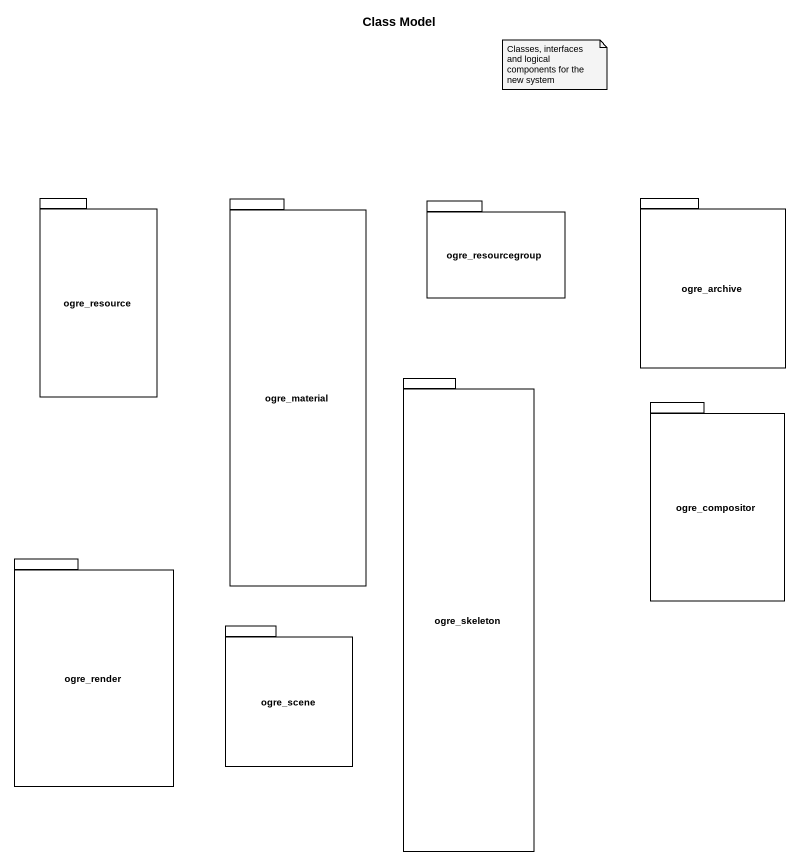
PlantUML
@startuml
title Class Model
package ogre_resource {
}
package ogre_material {
}
package ogre_resourcegroup {
}
package ogre_archive {
}
package ogre_skeleton {
}
package ogre_compositor {
}
package ogre_render {
}
package ogre_scene {
}
note as N1
  Classes, interfaces and logical components for the new system
end note
@enduml
